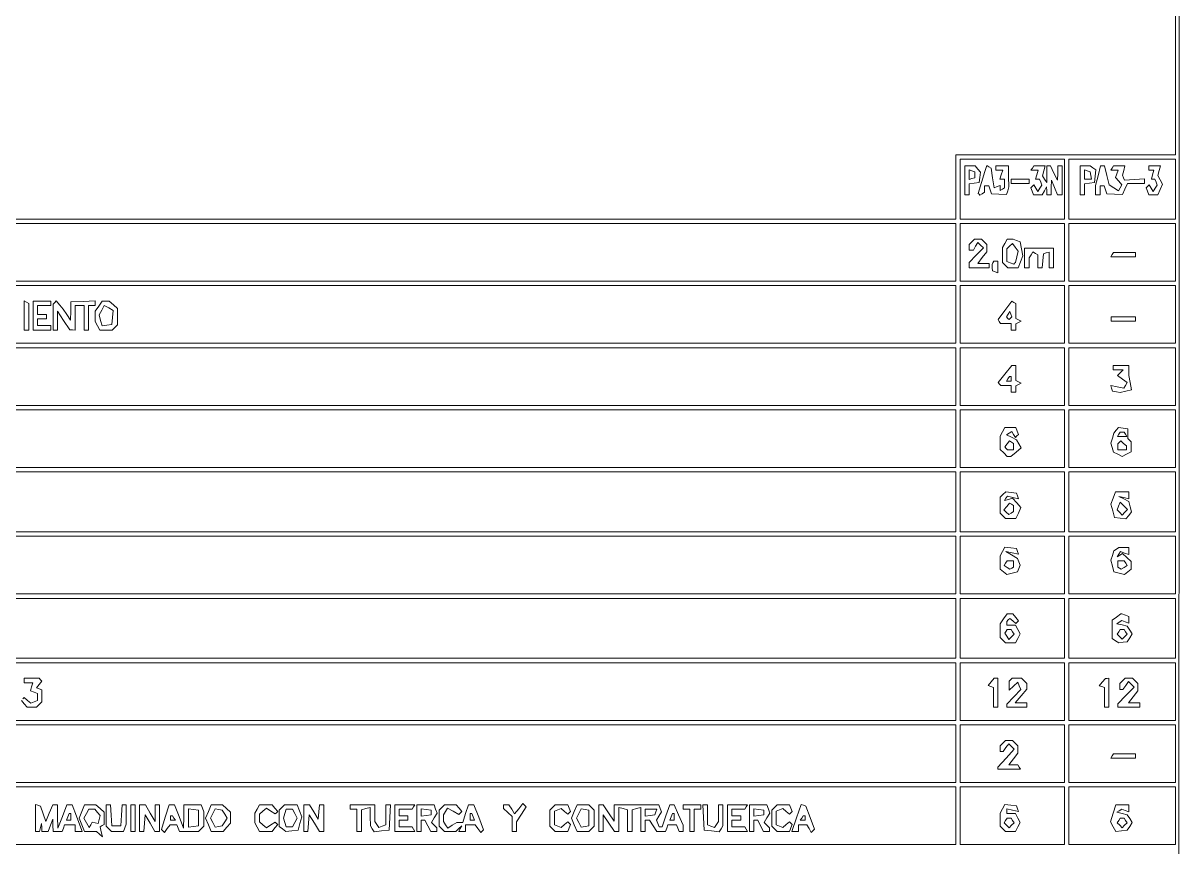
# Paper-space layout 'AN-04-DGE-016' of a CAD drawing. Header units: metres, sheet in millimetres. Extents: x 12 to 194, y 4 to 291.
# Drawn here: x 128.3 to 193.7, y 71.7 to 118.3 of the extents above; entities that cross this region are included whole.
import ezdxf

# ---------------------------------------------------------------- set-up
doc = ezdxf.new("R2010")
doc.units = ezdxf.units.M
doc.layers.add('DGE_CONTORNOS', color=7, linetype='Continuous', lineweight=0)
doc.layers.add('DGE_DATOS', color=7, linetype='Continuous', lineweight=0)

# ---------------------------------------------------------------- blocks, each defined once
blk = doc.blocks.new('LP_REF_DGE_MT_016')
at = {"layer": 'DGE_CONTORNOS'}
for points in [[(29.573, 147.42), (29.573, 24.576), (111.629, 24.607), (193.685, 24.639), (193.716, 147.451), (193.747, 270.264), (111.66, 270.264), (29.573, 270.264)], [(193.497, 190.437), (193.497, 110.862), (187.288, 110.862), (181.08, 110.862), (181.08, 109.043), (181.08, 107.225), (112.099, 107.225), (43.118, 107.225), (43.118, 188.619), (43.118, 270.013), (118.307, 270.013), (193.497, 270.013)], [(187.226, 108.918), (187.226, 107.225), (184.278, 107.225), (181.331, 107.225), (181.331, 108.918), (181.331, 110.611), (184.278, 110.611), (187.226, 110.611)], [(193.497, 108.918), (193.497, 107.225), (190.486, 107.225), (187.476, 107.225), (187.476, 108.918), (187.476, 110.611), (190.486, 110.611), (193.497, 110.611)], [(181.582, 109.419), (181.582, 108.604), (181.707, 108.604), (181.832, 108.604), (181.832, 108.909), (181.832, 109.214), (182.115, 109.254), (182.397, 109.294), (182.438, 109.583), (182.479, 109.872), (182.328, 110.053), (182.178, 110.234), (181.88, 110.234), (181.582, 110.234)], [(182.146, 109.733), (182.146, 109.566), (181.989, 109.513), (181.832, 109.461), (181.832, 109.733), (181.832, 110.005), (181.989, 109.952), (182.146, 109.9)], [(182.773, 110.086), (182.713, 109.921), (182.528, 109.3), (182.343, 108.678), (182.393, 108.629), (182.443, 108.579), (182.577, 108.662), (182.71, 108.744), (182.71, 108.925), (182.71, 109.106), (182.827, 109.106), (182.944, 109.106), (183.018, 108.875), (183.091, 108.645), (183.52, 108.628), (183.95, 108.612), (184.014, 108.828), (184.077, 109.043), (184.064, 109.639), (184.05, 110.234), (183.694, 110.234), (183.337, 110.234), (183.337, 110.109), (183.337, 109.984), (183.534, 109.984), (183.731, 109.984), (183.651, 109.733), (183.571, 109.482), (183.705, 109.482), (183.839, 109.482), (183.839, 109.239), (183.839, 108.995), (183.714, 108.918), (183.588, 108.84), (183.588, 108.986), (183.588, 109.133), (183.413, 109.065), (183.238, 108.998), (183.155, 109.551), (183.072, 110.103), (182.953, 110.177), (182.834, 110.25)], [(185.407, 110.109), (185.329, 109.984), (185.533, 109.984), (185.737, 109.984), (185.658, 109.733), (185.578, 109.482), (185.699, 109.482), (185.819, 109.482), (185.884, 109.314), (185.948, 109.146), (185.834, 108.969), (185.72, 108.792), (185.602, 108.977), (185.483, 109.161), (185.398, 109.076), (185.313, 108.991), (185.387, 108.798), (185.462, 108.604), (185.71, 108.604), (185.959, 108.604), (186.087, 108.824), (186.215, 109.043), (186.218, 108.824), (186.222, 108.604), (186.348, 108.604), (186.473, 108.604), (186.478, 109.012), (186.483, 109.419), (186.66, 109.012), (186.837, 108.604), (186.969, 108.604), (187.1, 108.604), (187.1, 109.419), (187.1, 110.234), (186.975, 110.234), (186.849, 110.234), (186.841, 109.827), (186.833, 109.419), (186.63, 109.827), (186.427, 110.234), (186.325, 110.234), (186.222, 110.234), (186.22, 109.764), (186.218, 109.294), (186.1, 109.481), (185.982, 109.668), (186.053, 109.951), (186.124, 110.234), (185.804, 110.234), (185.484, 110.234)], [(188.103, 109.419), (188.103, 108.604), (188.229, 108.604), (188.354, 108.604), (188.354, 108.909), (188.354, 109.214), (188.636, 109.254), (188.919, 109.294), (188.96, 109.657), (189.001, 110.019), (188.835, 110.125), (188.668, 110.231), (188.386, 110.233), (188.103, 110.234)], [(188.708, 109.691), (188.749, 109.482), (188.552, 109.482), (188.354, 109.482), (188.354, 109.743), (188.354, 110.005), (188.511, 109.952), (188.668, 109.9)], [(189.122, 109.677), (188.981, 109.12), (188.981, 108.862), (188.981, 108.604), (189.107, 108.604), (189.232, 108.604), (189.232, 108.855), (189.232, 109.106), (189.349, 109.106), (189.466, 109.106), (189.539, 108.875), (189.613, 108.645), (190.054, 108.628), (190.495, 108.611), (190.636, 108.921), (190.778, 109.231), (191.259, 109.231), (191.741, 109.231), (191.741, 109.369), (191.741, 109.507), (191.178, 109.462), (190.615, 109.418), (190.559, 109.563), (190.504, 109.709), (190.572, 109.972), (190.641, 110.234), (190.32, 110.234), (190, 110.234), (189.922, 110.109), (189.845, 109.984), (190.053, 109.984), (190.262, 109.984), (190.183, 109.777), (190.104, 109.571), (190.289, 109.367), (190.474, 109.163), (190.371, 108.997), (190.269, 108.832), (190.01, 108.994), (189.751, 109.155), (189.615, 109.695), (189.479, 110.234), (189.371, 110.234), (189.262, 110.234)], [(191.991, 110.109), (191.991, 109.984), (192.132, 109.984), (192.272, 109.984), (192.206, 109.733), (192.14, 109.482), (192.241, 109.482), (192.341, 109.482), (192.405, 109.314), (192.47, 109.146), (192.356, 108.969), (192.242, 108.792), (192.124, 108.977), (192.005, 109.161), (191.92, 109.076), (191.835, 108.991), (191.909, 108.798), (191.984, 108.604), (192.241, 108.604), (192.499, 108.604), (192.634, 108.902), (192.77, 109.199), (192.638, 109.446), (192.506, 109.692), (192.577, 109.963), (192.648, 110.234), (192.32, 110.234), (191.991, 110.234)], [(184.215, 109.357), (184.215, 109.231), (184.717, 109.231), (185.219, 109.231), (185.219, 109.357), (185.219, 109.482), (184.717, 109.482), (184.215, 109.482)], [(181.08, 105.343), (181.08, 103.713), (121.38, 103.713), (61.68, 103.713), (61.68, 105.343), (61.68, 106.974), (121.38, 106.974), (181.08, 106.974)], [(187.226, 105.343), (187.226, 103.713), (184.278, 103.713), (181.331, 103.713), (181.331, 105.343), (181.331, 106.974), (184.278, 106.974), (187.226, 106.974)], [(193.497, 105.343), (193.497, 103.713), (190.486, 103.713), (187.476, 103.713), (187.476, 105.343), (187.476, 106.974), (190.486, 106.974), (193.497, 106.974)], [(181.983, 105.945), (181.832, 105.795), (181.832, 105.632), (181.832, 105.469), (181.952, 105.469), (182.071, 105.469), (182.195, 105.688), (182.319, 105.908), (182.477, 105.751), (182.635, 105.595), (182.234, 105.181), (181.832, 104.767), (181.832, 104.616), (181.832, 104.465), (182.397, 104.465), (182.961, 104.465), (182.961, 104.591), (182.961, 104.716), (182.639, 104.716), (182.316, 104.716), (182.576, 105.047), (182.836, 105.377), (182.836, 105.586), (182.836, 105.795), (182.685, 105.945), (182.535, 106.096), (182.334, 106.096), (182.133, 106.096)], [(183.844, 105.853), (183.714, 105.611), (183.714, 105.188), (183.714, 104.766), (183.864, 104.616), (184.015, 104.465), (184.306, 104.465), (184.598, 104.465), (184.729, 104.809), (184.859, 105.153), (184.785, 105.549), (184.71, 105.946), (184.515, 106.021), (184.32, 106.096), (184.147, 106.096), (183.973, 106.096)], [(184.524, 105.093), (184.446, 104.779), (184.399, 104.732), (184.352, 104.685), (184.158, 104.759), (183.965, 104.834), (183.965, 105.189), (183.965, 105.544), (184.12, 105.699), (184.275, 105.854), (184.439, 105.63), (184.603, 105.406)], [(184.968, 105.025), (184.968, 104.465), (185.093, 104.465), (185.219, 104.465), (185.221, 104.748), (185.223, 105.03), (185.332, 105.203), (185.442, 105.375), (185.581, 105.289), (185.72, 105.203), (185.72, 104.834), (185.72, 104.465), (185.838, 104.465), (185.955, 104.465), (185.995, 104.863), (186.034, 105.261), (186.191, 105.313), (186.348, 105.364), (186.348, 104.915), (186.348, 104.465), (186.473, 104.465), (186.598, 104.465), (186.598, 105.019), (186.598, 105.572), (185.783, 105.579), (184.968, 105.585)], [(189.922, 105.218), (189.845, 105.092), (190.542, 105.092), (191.239, 105.092), (191.239, 105.218), (191.239, 105.343), (190.619, 105.343), (190, 105.343)], [(183.18, 104.748), (183.133, 104.654), (183.141, 104.476), (183.149, 104.298), (183.306, 104.246), (183.463, 104.194), (183.463, 104.518), (183.463, 104.842), (183.345, 104.842), (183.227, 104.842)], [(181.08, 101.832), (181.08, 100.201), (121.38, 100.201), (61.68, 100.201), (61.68, 101.832), (61.68, 103.462), (121.38, 103.462), (181.08, 103.462)], [(187.226, 101.832), (187.226, 100.201), (184.278, 100.201), (181.331, 100.201), (181.331, 101.832), (181.331, 103.462), (184.278, 103.462), (187.226, 103.462)], [(193.497, 101.832), (193.497, 100.201), (190.486, 100.201), (187.476, 100.201), (187.476, 101.832), (187.476, 103.462), (190.486, 103.462), (193.497, 103.462)], [(128.404, 101.776), (128.404, 100.954), (128.529, 100.954), (128.654, 100.954), (128.654, 101.699), (128.654, 102.444), (128.529, 102.521), (128.404, 102.599)], [(128.905, 101.769), (128.905, 100.954), (129.407, 100.954), (129.909, 100.954), (129.909, 101.079), (129.909, 101.205), (129.532, 101.205), (129.156, 101.205), (129.156, 101.393), (129.156, 101.581), (129.407, 101.581), (129.658, 101.581), (129.658, 101.706), (129.658, 101.832), (129.407, 101.832), (129.156, 101.832), (129.156, 102.082), (129.156, 102.333), (129.532, 102.333), (129.909, 102.333), (129.909, 102.459), (129.909, 102.584), (129.407, 102.584), (128.905, 102.584)], [(130.126, 102.509), (130.034, 102.417), (130.034, 101.685), (130.034, 100.954), (130.159, 100.954), (130.285, 100.954), (130.287, 101.487), (130.289, 102.02), (130.632, 101.488), (130.975, 100.956), (131.131, 100.955), (131.288, 100.954), (131.288, 101.644), (131.288, 102.333), (131.539, 102.333), (131.79, 102.333), (131.79, 101.644), (131.79, 100.954), (131.915, 100.954), (132.041, 100.954), (132.041, 101.644), (132.041, 102.333), (132.229, 102.333), (132.417, 102.333), (132.417, 102.465), (132.417, 102.597), (131.727, 102.569), (131.037, 102.541), (131.031, 102.03), (131.024, 101.518), (130.811, 101.825), (130.598, 102.132), (130.408, 102.366), (130.218, 102.601)], [(132.612, 102.305), (132.417, 102.027), (132.417, 101.733), (132.417, 101.439), (132.547, 101.196), (132.677, 100.954), (133.023, 100.954), (133.37, 100.954), (133.521, 101.104), (133.671, 101.255), (133.671, 101.712), (133.671, 102.169), (133.442, 102.377), (133.212, 102.584), (133.01, 102.584), (132.807, 102.584)], [(133.396, 101.667), (133.358, 101.267), (133.08, 101.228), (132.802, 101.188), (132.724, 101.498), (132.647, 101.808), (132.788, 102.072), (132.929, 102.337), (133.182, 102.201), (133.435, 102.066)], [(183.855, 102.064), (183.471, 101.543), (183.537, 101.437), (183.603, 101.33), (183.909, 101.33), (184.215, 101.33), (184.215, 101.142), (184.215, 100.954), (184.341, 100.954), (184.466, 100.954), (184.466, 101.131), (184.466, 101.309), (184.623, 101.382), (184.78, 101.455), (184.623, 101.529), (184.466, 101.602), (184.466, 102.023), (184.466, 102.444), (184.352, 102.515), (184.238, 102.585)], [(184.166, 101.615), (184.09, 101.539), (184.015, 101.614), (183.939, 101.69), (184.038, 101.849), (184.136, 102.007), (184.189, 101.849), (184.242, 101.691)], [(189.859, 101.581), (189.859, 101.455), (190.549, 101.455), (191.239, 101.455), (191.239, 101.581), (191.239, 101.706), (190.549, 101.706), (189.859, 101.706)], [(181.08, 98.32), (181.08, 96.69), (121.38, 96.69), (61.68, 96.69), (61.68, 98.32), (61.68, 99.95), (121.38, 99.95), (181.08, 99.95)], [(187.226, 98.32), (187.226, 96.69), (184.278, 96.69), (181.331, 96.69), (181.331, 98.32), (181.331, 99.95), (184.278, 99.95), (187.226, 99.95)], [(193.497, 98.32), (193.497, 96.69), (190.486, 96.69), (187.476, 96.69), (187.476, 98.32), (187.476, 99.95), (190.486, 99.95), (193.497, 99.95)], [(183.853, 98.463), (183.47, 97.979), (183.55, 97.899), (183.63, 97.818), (183.923, 97.818), (184.215, 97.818), (184.215, 97.63), (184.215, 97.442), (184.341, 97.442), (184.466, 97.442), (184.466, 97.62), (184.466, 97.797), (184.623, 97.871), (184.78, 97.944), (184.623, 98.017), (184.466, 98.09), (184.466, 98.519), (184.466, 98.947), (184.351, 98.947), (184.237, 98.947)], [(189.985, 98.822), (189.985, 98.696), (190.261, 98.696), (190.537, 98.696), (190.383, 98.543), (190.229, 98.389), (190.501, 98.183), (190.773, 97.978), (190.677, 97.823), (190.581, 97.668), (190.21, 97.742), (189.839, 97.816), (189.891, 97.66), (189.943, 97.505), (190.162, 97.462), (190.381, 97.42), (190.698, 97.499), (191.015, 97.579), (190.935, 97.981), (190.855, 98.383), (190.857, 98.665), (190.86, 98.947), (190.422, 98.947), (189.985, 98.947)], [(184.215, 98.195), (184.215, 98.069), (184.083, 98.069), (183.95, 98.069), (184.027, 98.195), (184.105, 98.32), (184.16, 98.32), (184.215, 98.32)], [(181.08, 94.808), (181.08, 93.178), (121.38, 93.178), (61.68, 93.178), (61.68, 94.808), (61.68, 96.439), (121.38, 96.439), (181.08, 96.439)], [(187.226, 94.808), (187.226, 93.178), (184.278, 93.178), (181.331, 93.178), (181.331, 94.808), (181.331, 96.439), (184.278, 96.439), (187.226, 96.439)], [(193.497, 94.808), (193.497, 93.178), (190.486, 93.178), (187.476, 93.178), (187.476, 94.808), (187.476, 96.439), (190.486, 96.439), (193.497, 96.439)], [(183.718, 95.193), (183.588, 94.95), (183.588, 94.575), (183.588, 94.199), (183.785, 94.002), (183.983, 93.805), (184.085, 93.805), (184.188, 93.805), (184.484, 94.048), (184.78, 94.291), (184.642, 94.518), (184.504, 94.746), (184.223, 94.888), (183.942, 95.031), (184.093, 95.124), (184.243, 95.217), (184.348, 95.048), (184.453, 94.878), (184.538, 94.963), (184.623, 95.048), (184.548, 95.242), (184.474, 95.435), (184.161, 95.435), (183.848, 95.435)], [(190.146, 95.285), (190.015, 95.122), (189.929, 94.84), (189.842, 94.558), (189.922, 94.307), (190.002, 94.056), (190.244, 93.926), (190.486, 93.796), (190.737, 93.931), (190.988, 94.065), (190.988, 94.353), (190.988, 94.641), (190.898, 94.731), (190.808, 94.822), (190.804, 95.097), (190.8, 95.373), (190.538, 95.41), (190.276, 95.448)], [(190.675, 95.059), (190.752, 94.934), (190.486, 94.934), (190.221, 94.934), (190.298, 95.059), (190.376, 95.185), (190.486, 95.185), (190.597, 95.185)], [(184.341, 94.362), (184.341, 94.181), (184.174, 94.181), (184.006, 94.181), (183.924, 94.264), (183.841, 94.346), (183.98, 94.513), (184.118, 94.68), (184.23, 94.612), (184.341, 94.543)], [(190.737, 94.291), (190.737, 94.181), (190.486, 94.181), (190.236, 94.181), (190.236, 94.349), (190.236, 94.516), (190.318, 94.598), (190.401, 94.681), (190.569, 94.541), (190.737, 94.401)], [(181.08, 91.234), (181.08, 89.541), (121.38, 89.541), (61.68, 89.541), (61.68, 91.234), (61.68, 92.927), (121.38, 92.927), (181.08, 92.927)], [(187.226, 91.234), (187.226, 89.541), (184.278, 89.541), (181.331, 89.541), (181.331, 91.234), (181.331, 92.927), (184.278, 92.927), (187.226, 92.927)], [(193.497, 91.234), (193.497, 89.541), (190.486, 89.541), (187.476, 89.541), (187.476, 91.234), (187.476, 92.927), (190.486, 92.927), (193.497, 92.927)], [(183.744, 91.653), (183.588, 91.497), (183.588, 91.046), (183.588, 90.594), (183.739, 90.444), (183.889, 90.293), (184.18, 90.293), (184.472, 90.293), (184.614, 90.607), (184.757, 90.92), (184.522, 91.179), (184.288, 91.438), (184.063, 91.379), (183.839, 91.32), (183.915, 91.444), (183.992, 91.568), (184.304, 91.49), (184.616, 91.411), (184.563, 91.574), (184.51, 91.736), (184.205, 91.772), (183.9, 91.809)], [(189.973, 91.454), (189.841, 91.109), (189.948, 90.732), (190.055, 90.356), (190.376, 90.318), (190.696, 90.281), (190.856, 90.474), (191.016, 90.666), (190.942, 90.961), (190.868, 91.256), (190.583, 91.402), (190.298, 91.549), (190.58, 91.477), (190.863, 91.405), (190.863, 91.602), (190.863, 91.798), (190.483, 91.798), (190.104, 91.798)], [(184.341, 90.858), (184.341, 90.685), (184.204, 90.6), (184.068, 90.516), (183.934, 90.65), (183.8, 90.785), (183.959, 90.977), (184.118, 91.169), (184.23, 91.1), (184.341, 91.031)], [(190.638, 90.646), (190.486, 90.494), (190.344, 90.636), (190.202, 90.778), (190.286, 90.997), (190.37, 91.216), (190.58, 91.006), (190.789, 90.797)], [(181.08, 87.66), (181.08, 86.029), (121.38, 86.029), (61.68, 86.029), (61.68, 87.66), (61.68, 89.29), (121.38, 89.29), (181.08, 89.29)], [(187.226, 87.66), (187.226, 86.029), (184.278, 86.029), (181.331, 86.029), (181.331, 87.66), (181.331, 89.29), (184.278, 89.29), (187.226, 89.29)], [(193.497, 87.66), (193.497, 86.029), (190.486, 86.029), (187.476, 86.029), (187.476, 87.66), (187.476, 89.29), (190.486, 89.29), (193.497, 89.29)], [(183.722, 88.428), (183.588, 88.178), (183.588, 87.809), (183.588, 87.44), (183.775, 87.285), (183.961, 87.13), (184.263, 87.206), (184.564, 87.281), (184.637, 87.471), (184.709, 87.66), (184.636, 87.852), (184.562, 88.044), (184.232, 88.234), (183.902, 88.425), (184.259, 88.351), (184.616, 88.276), (184.563, 88.438), (184.51, 88.6), (184.183, 88.639), (183.856, 88.678)], [(190.158, 88.567), (190.019, 88.475), (189.934, 88.203), (189.849, 87.932), (189.931, 87.607), (190.012, 87.281), (190.314, 87.206), (190.615, 87.13), (190.802, 87.285), (190.988, 87.44), (190.988, 87.656), (190.988, 87.872), (190.745, 88.092), (190.502, 88.311), (190.35, 88.217), (190.197, 88.123), (190.289, 88.273), (190.382, 88.422), (190.622, 88.346), (190.863, 88.27), (190.863, 88.467), (190.863, 88.663), (190.58, 88.661), (190.298, 88.659)], [(184.341, 87.73), (184.341, 87.549), (184.241, 87.487), (184.141, 87.425), (183.974, 87.529), (183.807, 87.632), (183.893, 87.771), (183.979, 87.911), (184.16, 87.911), (184.341, 87.911)], [(190.683, 87.771), (190.769, 87.632), (190.603, 87.529), (190.436, 87.425), (190.336, 87.487), (190.236, 87.549), (190.236, 87.73), (190.236, 87.911), (190.416, 87.911), (190.597, 87.911)], [(181.08, 84.085), (181.08, 82.392), (121.38, 82.392), (61.68, 82.392), (61.68, 84.085), (61.68, 85.779), (121.38, 85.779), (181.08, 85.779)], [(187.226, 84.085), (187.226, 82.392), (184.278, 82.392), (181.331, 82.392), (181.331, 84.085), (181.331, 85.779), (184.278, 85.779), (187.226, 85.779)], [(193.497, 84.085), (193.497, 82.392), (190.486, 82.392), (187.476, 82.392), (187.476, 84.085), (187.476, 85.779), (190.486, 85.779), (193.497, 85.779)], [(183.784, 84.622), (183.588, 84.343), (183.588, 83.957), (183.588, 83.571), (183.739, 83.421), (183.889, 83.27), (184.173, 83.27), (184.457, 83.27), (184.592, 83.521), (184.726, 83.772), (184.592, 84.023), (184.457, 84.274), (184.211, 84.274), (183.965, 84.274), (183.965, 84.378), (183.965, 84.483), (184.047, 84.565), (184.13, 84.648), (184.301, 84.505), (184.472, 84.363), (184.55, 84.441), (184.627, 84.518), (184.469, 84.709), (184.31, 84.901), (184.144, 84.901), (183.979, 84.901)], [(190.168, 84.725), (189.928, 84.549), (189.928, 84.029), (189.928, 83.508), (190.113, 83.389), (190.298, 83.269), (190.536, 83.301), (190.774, 83.333), (190.912, 83.552), (191.05, 83.772), (190.913, 83.989), (190.776, 84.205), (190.476, 84.276), (190.175, 84.347), (190.32, 84.436), (190.464, 84.525), (190.663, 84.449), (190.863, 84.372), (190.863, 84.56), (190.863, 84.748), (190.664, 84.824), (190.466, 84.901), (190.437, 84.901), (190.409, 84.901)], [(184.285, 83.886), (184.369, 83.75), (184.224, 83.605), (184.08, 83.46), (183.968, 83.642), (183.856, 83.823), (183.918, 83.923), (183.979, 84.023), (184.09, 84.023), (184.201, 84.023)], [(190.681, 83.886), (190.766, 83.75), (190.626, 83.61), (190.486, 83.471), (190.347, 83.61), (190.207, 83.75), (190.292, 83.886), (190.376, 84.023), (190.486, 84.023), (190.597, 84.023)], [(181.08, 80.511), (181.08, 78.881), (121.38, 78.881), (61.68, 78.881), (61.68, 80.511), (61.68, 82.141), (121.38, 82.141), (181.08, 82.141)], [(187.226, 80.511), (187.226, 78.881), (184.278, 78.881), (181.331, 78.881), (181.331, 80.511), (181.331, 82.141), (184.278, 82.141), (187.226, 82.141)], [(193.497, 80.511), (193.497, 78.881), (190.486, 78.881), (187.476, 78.881), (187.476, 80.511), (187.476, 82.141), (190.486, 82.141), (193.497, 82.141)], [(183.071, 81.055), (182.899, 80.847), (183.055, 80.794), (183.212, 80.741), (183.212, 80.187), (183.212, 79.633), (183.337, 79.633), (183.463, 79.633), (183.463, 80.448), (183.463, 81.264), (183.353, 81.264), (183.243, 81.264)], [(184.174, 81.18), (184.09, 81.096), (184.09, 80.847), (184.09, 80.598), (184.338, 80.822), (184.586, 81.047), (184.668, 80.833), (184.75, 80.62), (184.357, 80.215), (183.965, 79.809), (183.965, 79.721), (183.965, 79.633), (184.529, 79.633), (185.093, 79.633), (185.093, 79.759), (185.093, 79.884), (184.769, 79.884), (184.444, 79.884), (184.769, 80.27), (185.093, 80.656), (185.093, 80.809), (185.093, 80.963), (184.943, 81.113), (184.792, 81.264), (184.525, 81.264), (184.257, 81.264)], [(189.363, 81.048), (189.18, 80.842), (189.332, 80.792), (189.483, 80.741), (189.483, 80.187), (189.483, 79.633), (189.608, 79.633), (189.734, 79.633), (189.734, 80.448), (189.734, 81.264), (189.64, 81.259), (189.546, 81.254)], [(190.512, 81.113), (190.361, 80.963), (190.361, 80.8), (190.361, 80.637), (190.441, 80.637), (190.521, 80.637), (190.684, 80.856), (190.846, 81.075), (191.005, 80.919), (191.164, 80.762), (190.7, 80.286), (190.236, 79.811), (190.236, 79.722), (190.236, 79.633), (190.863, 79.633), (191.49, 79.633), (191.49, 79.759), (191.49, 79.884), (191.167, 79.884), (190.844, 79.884), (191.104, 80.214), (191.364, 80.545), (191.364, 80.754), (191.364, 80.963), (191.214, 81.113), (191.063, 81.264), (190.863, 81.264), (190.662, 81.264)], [(181.08, 76.999), (181.08, 75.369), (121.38, 75.369), (61.68, 75.369), (61.68, 76.999), (61.68, 78.63), (121.38, 78.63), (181.08, 78.63)], [(187.226, 76.999), (187.226, 75.369), (184.278, 75.369), (181.331, 75.369), (181.331, 76.999), (181.331, 78.63), (184.278, 78.63), (187.226, 78.63)], [(193.497, 76.999), (193.497, 75.369), (190.486, 75.369), (187.476, 75.369), (187.476, 76.999), (187.476, 78.63), (190.486, 78.63), (193.497, 78.63)], [(183.739, 77.601), (183.588, 77.451), (183.588, 77.288), (183.588, 77.125), (183.669, 77.125), (183.749, 77.125), (183.911, 77.344), (184.073, 77.564), (184.227, 77.413), (184.38, 77.261), (183.921, 76.754), (183.463, 76.246), (183.463, 76.184), (183.463, 76.122), (184.097, 76.122), (184.732, 76.122), (184.654, 76.247), (184.577, 76.372), (184.324, 76.372), (184.072, 76.372), (184.332, 76.703), (184.592, 77.033), (184.592, 77.242), (184.592, 77.451), (184.441, 77.601), (184.291, 77.752), (184.09, 77.752), (183.889, 77.752)], [(189.922, 76.874), (189.845, 76.749), (190.542, 76.749), (191.239, 76.749), (191.239, 76.874), (191.239, 76.999), (190.619, 76.999), (190, 76.999)], [(181.08, 73.488), (181.08, 71.857), (121.38, 71.857), (61.68, 71.857), (61.68, 73.488), (61.68, 75.118), (121.38, 75.118), (181.08, 75.118)], [(187.226, 73.488), (187.226, 71.857), (184.278, 71.857), (181.331, 71.857), (181.331, 73.488), (181.331, 75.118), (184.278, 75.118), (187.226, 75.118)], [(193.497, 73.488), (193.497, 71.857), (190.486, 71.857), (187.476, 71.857), (187.476, 73.488), (187.476, 75.118), (190.486, 75.118), (193.497, 75.118)], [(129.031, 73.373), (129.031, 72.61), (129.147, 72.61), (129.263, 72.61), (129.32, 72.829), (129.378, 73.049), (129.392, 72.829), (129.407, 72.61), (129.585, 72.61), (129.762, 72.61), (129.888, 72.955), (130.014, 73.3), (130.024, 72.955), (130.034, 72.61), (130.289, 72.61), (130.544, 72.61), (130.616, 72.798), (130.688, 72.986), (130.988, 72.986), (131.288, 72.986), (131.288, 72.798), (131.288, 72.61), (131.487, 72.61), (131.685, 72.61), (131.644, 72.708), (131.602, 72.805), (131.358, 73.46), (131.113, 74.115), (130.967, 74.115), (130.82, 74.115), (130.561, 73.456), (130.301, 72.798), (130.293, 73.456), (130.285, 74.115), (130.153, 74.115), (130.021, 74.115), (129.822, 73.645), (129.623, 73.174), (129.475, 73.606), (129.327, 74.037), (129.179, 74.086), (129.031, 74.136)], [(131.664, 73.739), (131.509, 73.362), (131.664, 72.986), (131.82, 72.61), (132.156, 72.61), (132.492, 72.61), (132.66, 72.453), (132.827, 72.296), (132.759, 72.578), (132.691, 72.861), (132.805, 72.931), (132.919, 73.001), (132.919, 73.35), (132.919, 73.7), (132.689, 73.907), (132.46, 74.115), (132.14, 74.115), (131.82, 74.115)], [(133.044, 73.513), (133.044, 72.911), (133.195, 72.76), (133.345, 72.61), (133.683, 72.61), (134.021, 72.61), (134.097, 72.808), (134.173, 73.007), (134.173, 73.561), (134.173, 74.115), (134.054, 74.115), (133.936, 74.115), (133.898, 73.519), (133.859, 72.923), (133.608, 72.923), (133.358, 72.923), (133.319, 73.519), (133.281, 74.115), (133.163, 74.115), (133.044, 74.115)], [(134.424, 73.362), (134.424, 72.61), (134.549, 72.61), (134.675, 72.61), (134.675, 73.362), (134.675, 74.115), (134.549, 74.115), (134.424, 74.115)], [(134.925, 73.362), (134.925, 72.61), (135.043, 72.61), (135.161, 72.61), (135.2, 73.08), (135.239, 73.551), (135.517, 73.08), (135.795, 72.61), (135.925, 72.61), (136.054, 72.61), (136.054, 73.362), (136.054, 74.115), (135.929, 74.115), (135.803, 74.115), (135.8, 73.645), (135.798, 73.174), (135.525, 73.645), (135.252, 74.115), (135.089, 74.115), (134.925, 74.115)], [(136.381, 73.414), (136.16, 72.713), (136.243, 72.63), (136.326, 72.548), (136.486, 72.767), (136.646, 72.986), (136.838, 72.986), (137.031, 72.986), (137.103, 72.798), (137.175, 72.61), (137.718, 72.61), (138.262, 72.61), (138.412, 72.76), (138.563, 72.911), (138.563, 73.315), (138.563, 73.718), (138.486, 73.917), (138.41, 74.115), (137.922, 74.115), (137.434, 74.115), (137.426, 73.456), (137.418, 72.798), (137.158, 73.456), (136.899, 74.115), (136.75, 74.115), (136.602, 74.115)], [(138.813, 73.739), (138.658, 73.362), (138.813, 72.986), (138.969, 72.61), (139.311, 72.61), (139.652, 72.61), (139.86, 72.839), (140.068, 73.069), (140.068, 73.384), (140.068, 73.7), (139.838, 73.907), (139.609, 74.115), (139.289, 74.115), (138.969, 74.115)], [(141.577, 73.872), (141.447, 73.63), (141.447, 73.362), (141.447, 73.095), (141.577, 72.853), (141.707, 72.61), (142.063, 72.61), (142.42, 72.61), (142.579, 72.801), (142.737, 72.992), (142.669, 73.061), (142.6, 73.129), (142.348, 72.971), (142.095, 72.813), (141.896, 72.978), (141.698, 73.142), (141.698, 73.362), (141.698, 73.583), (141.896, 73.747), (142.095, 73.912), (142.348, 73.754), (142.6, 73.596), (142.669, 73.664), (142.737, 73.733), (142.579, 73.924), (142.42, 74.115), (142.063, 74.115), (141.707, 74.115)], [(142.977, 73.964), (142.827, 73.814), (142.827, 73.353), (142.827, 72.891), (143.007, 72.742), (143.188, 72.592), (143.536, 72.632), (143.885, 72.673), (143.992, 73.049), (144.099, 73.425), (143.968, 73.77), (143.836, 74.115), (143.482, 74.115), (143.128, 74.115)], [(144.206, 73.362), (144.206, 72.61), (144.324, 72.61), (144.442, 72.61), (144.481, 73.08), (144.52, 73.551), (144.812, 73.08), (145.105, 72.61), (145.22, 72.61), (145.335, 72.61), (145.335, 73.362), (145.335, 74.115), (145.218, 74.115), (145.1, 74.115), (145.061, 73.707), (145.022, 73.3), (144.775, 73.707), (144.529, 74.115), (144.368, 74.115), (144.206, 74.115)], [(146.84, 73.99), (146.84, 73.864), (147.028, 73.864), (147.217, 73.864), (147.217, 73.237), (147.217, 72.61), (147.342, 72.61), (147.467, 72.61), (147.467, 73.222), (147.467, 73.835), (147.718, 73.9), (147.969, 73.966), (147.971, 73.445), (147.973, 72.923), (148.078, 72.757), (148.184, 72.591), (148.609, 72.632), (149.035, 72.673), (149.073, 73.394), (149.11, 74.115), (148.979, 74.115), (148.847, 74.115), (148.847, 73.547), (148.847, 72.978), (148.646, 72.901), (148.445, 72.824), (148.335, 72.999), (148.224, 73.174), (148.222, 73.645), (148.22, 74.115), (147.53, 74.115), (146.84, 74.115)], [(149.349, 73.362), (149.349, 72.61), (149.92, 72.61), (150.492, 72.61), (150.415, 72.735), (150.337, 72.861), (149.968, 72.861), (149.6, 72.861), (149.6, 73.049), (149.6, 73.237), (149.85, 73.237), (150.101, 73.237), (150.101, 73.362), (150.101, 73.488), (149.85, 73.488), (149.6, 73.488), (149.6, 73.676), (149.6, 73.864), (149.968, 73.864), (150.337, 73.864), (150.415, 73.99), (150.492, 74.115), (149.92, 74.115), (149.349, 74.115)], [(150.603, 73.362), (150.603, 72.61), (150.728, 72.61), (150.854, 72.61), (150.854, 72.923), (150.854, 73.237), (150.958, 73.237), (151.062, 73.237), (151.23, 72.923), (151.398, 72.61), (151.565, 72.61), (151.732, 72.61), (151.732, 72.71), (151.732, 72.811), (151.578, 72.964), (151.424, 73.118), (151.584, 73.373), (151.744, 73.629), (151.666, 73.872), (151.589, 74.115), (151.096, 74.115), (150.603, 74.115)], [(152.008, 73.964), (151.857, 73.814), (151.857, 73.362), (151.857, 72.911), (152.008, 72.76), (152.158, 72.61), (152.484, 72.61), (152.81, 72.61), (152.979, 72.767), (153.148, 72.923), (153.06, 72.767), (152.971, 72.61), (153.167, 72.61), (153.362, 72.61), (153.362, 72.798), (153.362, 72.986), (153.63, 72.986), (153.899, 72.986), (154.059, 72.767), (154.22, 72.548), (154.295, 72.623), (154.371, 72.699), (154.1, 73.407), (153.829, 74.115), (153.678, 74.115), (153.528, 74.115), (153.362, 73.613), (153.197, 73.112), (153.027, 73.112), (152.857, 73.112), (152.604, 72.955), (152.351, 72.798), (152.231, 72.986), (152.112, 73.174), (152.112, 73.362), (152.112, 73.551), (152.227, 73.733), (152.342, 73.915), (152.664, 73.743), (152.985, 73.571), (153.066, 73.652), (153.147, 73.733), (152.988, 73.924), (152.83, 74.115), (152.494, 74.115), (152.158, 74.115)], [(155.494, 74.009), (155.494, 73.903), (155.745, 73.676), (155.996, 73.449), (155.996, 73.029), (155.996, 72.61), (156.121, 72.61), (156.247, 72.61), (156.247, 72.877), (156.247, 73.145), (156.512, 73.574), (156.777, 74.003), (156.689, 74.09), (156.601, 74.178), (156.367, 73.888), (156.132, 73.599), (155.971, 73.857), (155.81, 74.115), (155.652, 74.115), (155.494, 74.115)], [(158.279, 73.964), (158.128, 73.814), (158.128, 73.362), (158.128, 72.911), (158.279, 72.76), (158.429, 72.61), (158.784, 72.61), (159.139, 72.61), (159.214, 72.803), (159.288, 72.997), (159.213, 73.072), (159.138, 73.147), (158.948, 72.99), (158.758, 72.833), (158.569, 72.906), (158.379, 72.978), (158.379, 73.362), (158.379, 73.747), (158.569, 73.819), (158.758, 73.892), (158.948, 73.735), (159.138, 73.578), (159.213, 73.653), (159.288, 73.728), (159.214, 73.921), (159.139, 74.115), (158.784, 74.115), (158.429, 74.115)], [(159.508, 73.739), (159.352, 73.362), (159.508, 72.986), (159.664, 72.61), (160, 72.61), (160.335, 72.61), (160.486, 72.76), (160.636, 72.911), (160.636, 73.362), (160.636, 73.814), (160.486, 73.964), (160.335, 74.115), (160, 74.115), (159.664, 74.115)], [(160.887, 73.362), (160.887, 72.61), (161.013, 72.61), (161.138, 72.61), (161.138, 73.078), (161.138, 73.546), (161.456, 73.078), (161.774, 72.61), (161.895, 72.61), (162.016, 72.61), (162.016, 73.288), (162.016, 73.966), (162.267, 73.9), (162.518, 73.835), (162.518, 73.222), (162.518, 72.61), (162.643, 72.61), (162.769, 72.61), (162.769, 73.222), (162.769, 73.835), (163.019, 73.9), (163.27, 73.966), (163.27, 73.288), (163.27, 72.61), (163.396, 72.61), (163.521, 72.61), (163.521, 72.923), (163.521, 73.237), (163.644, 73.237), (163.766, 73.237), (163.972, 72.923), (164.177, 72.61), (164.417, 72.61), (164.658, 72.61), (164.73, 72.798), (164.802, 72.986), (165.044, 72.986), (165.285, 72.986), (165.357, 72.798), (165.429, 72.61), (165.541, 72.61), (165.653, 72.61), (165.653, 72.788), (165.653, 72.965), (165.407, 73.54), (165.161, 74.115), (165.036, 74.115), (164.911, 74.115), (164.688, 73.488), (164.466, 72.861), (164.383, 72.861), (164.3, 72.861), (164.226, 73.054), (164.152, 73.247), (164.295, 73.476), (164.439, 73.705), (164.36, 73.91), (164.282, 74.115), (163.023, 74.115), (161.765, 74.115), (161.765, 73.647), (161.765, 73.179), (161.447, 73.647), (161.129, 74.115), (161.008, 74.115), (160.887, 74.115)], [(165.653, 73.99), (165.653, 73.864), (165.841, 73.864), (166.03, 73.864), (166.03, 73.237), (166.03, 72.61), (166.155, 72.61), (166.28, 72.61), (166.28, 73.237), (166.28, 73.864), (166.469, 73.864), (166.657, 73.864), (166.657, 73.99), (166.657, 74.115), (166.155, 74.115), (165.653, 74.115)], [(166.807, 73.394), (166.845, 72.673), (167.271, 72.632), (167.696, 72.591), (167.802, 72.757), (167.907, 72.923), (167.909, 73.519), (167.911, 74.115), (167.785, 74.115), (167.66, 74.115), (167.658, 73.645), (167.656, 73.174), (167.545, 72.999), (167.434, 72.824), (167.234, 72.901), (167.033, 72.978), (167.033, 73.547), (167.033, 74.115), (166.901, 74.115), (166.77, 74.115)], [(168.162, 73.362), (168.162, 72.61), (168.733, 72.61), (169.305, 72.61), (169.228, 72.735), (169.15, 72.861), (168.781, 72.861), (168.413, 72.861), (168.413, 73.049), (168.413, 73.237), (168.663, 73.237), (168.914, 73.237), (168.914, 73.362), (168.914, 73.488), (168.663, 73.488), (168.413, 73.488), (168.413, 73.676), (168.413, 73.864), (168.781, 73.864), (169.15, 73.864), (169.228, 73.99), (169.305, 74.115), (168.733, 74.115), (168.162, 74.115)], [(169.416, 73.362), (169.416, 72.61), (169.541, 72.61), (169.667, 72.61), (169.667, 72.923), (169.667, 73.237), (169.771, 73.237), (169.875, 73.237), (170.043, 72.923), (170.211, 72.61), (170.378, 72.61), (170.545, 72.61), (170.545, 72.71), (170.545, 72.811), (170.391, 72.964), (170.237, 73.118), (170.397, 73.373), (170.557, 73.629), (170.479, 73.872), (170.402, 74.115), (169.909, 74.115), (169.416, 74.115)], [(170.821, 73.964), (170.67, 73.814), (170.67, 73.362), (170.67, 72.911), (170.821, 72.76), (170.971, 72.61), (171.326, 72.61), (171.681, 72.61), (171.756, 72.803), (171.83, 72.997), (171.755, 73.072), (171.679, 73.147), (171.49, 72.99), (171.3, 72.833), (171.111, 72.906), (170.921, 72.978), (170.921, 73.362), (170.921, 73.747), (171.111, 73.819), (171.3, 73.892), (171.49, 73.735), (171.679, 73.578), (171.755, 73.653), (171.83, 73.728), (171.756, 73.921), (171.681, 74.115), (171.326, 74.115), (170.971, 74.115)], [(172.071, 73.368), (171.815, 72.61), (171.995, 72.61), (172.175, 72.61), (172.175, 72.798), (172.175, 72.986), (172.42, 72.986), (172.664, 72.986), (172.787, 72.768), (172.909, 72.549), (172.999, 72.639), (173.089, 72.729), (172.84, 73.384), (172.591, 74.039), (172.459, 74.083), (172.328, 74.127)], [(183.722, 73.88), (183.588, 73.63), (183.588, 73.27), (183.588, 72.911), (183.739, 72.76), (183.889, 72.61), (184.173, 72.61), (184.457, 72.61), (184.592, 72.861), (184.726, 73.112), (184.592, 73.362), (184.457, 73.613), (184.211, 73.613), (183.965, 73.613), (183.965, 73.752), (183.965, 73.891), (184.29, 73.81), (184.616, 73.728), (184.563, 73.89), (184.51, 74.052), (184.183, 74.091), (183.856, 74.13)], [(189.975, 73.632), (189.831, 73.149), (189.979, 72.872), (190.127, 72.595), (190.451, 72.634), (190.775, 72.673), (190.912, 72.892), (191.05, 73.112), (190.913, 73.328), (190.776, 73.545), (190.476, 73.616), (190.175, 73.687), (190.32, 73.776), (190.464, 73.865), (190.663, 73.788), (190.863, 73.712), (190.863, 73.913), (190.863, 74.115), (190.491, 74.115), (190.12, 74.115)], [(131.037, 73.425), (131.037, 73.237), (130.916, 73.237), (130.794, 73.237), (130.867, 73.425), (130.939, 73.613), (130.988, 73.613), (131.037, 73.613)], [(132.537, 73.682), (132.689, 73.5), (132.639, 73.274), (132.59, 73.049), (132.421, 73.087), (132.252, 73.125), (132.16, 72.976), (132.068, 72.827), (131.924, 73.095), (131.781, 73.362), (131.915, 73.613), (132.05, 73.864), (132.218, 73.864), (132.386, 73.864)], [(136.869, 73.362), (136.947, 73.237), (136.814, 73.237), (136.681, 73.237), (136.681, 73.362), (136.681, 73.488), (136.737, 73.488), (136.792, 73.488)], [(138.249, 73.362), (138.249, 72.923), (137.967, 72.883), (137.685, 72.843), (137.685, 73.362), (137.685, 73.882), (137.967, 73.841), (138.249, 73.801)], [(139.74, 73.582), (139.878, 73.362), (139.74, 73.143), (139.602, 72.923), (139.404, 72.885), (139.207, 72.846), (139.068, 73.104), (138.93, 73.362), (139.068, 73.621), (139.207, 73.879), (139.404, 73.84), (139.602, 73.801)], [(143.705, 73.613), (143.839, 73.362), (143.705, 73.112), (143.571, 72.861), (143.395, 72.861), (143.22, 72.861), (143.14, 73.112), (143.061, 73.362), (143.14, 73.613), (143.22, 73.864), (143.395, 73.864), (143.571, 73.864)], [(151.418, 73.676), (151.418, 73.551), (151.136, 73.51), (150.854, 73.47), (150.854, 73.676), (150.854, 73.882), (151.136, 73.841), (151.418, 73.801)], [(153.784, 73.425), (153.856, 73.237), (153.734, 73.237), (153.613, 73.237), (153.613, 73.425), (153.613, 73.613), (153.662, 73.613), (153.712, 73.613)], [(160.323, 73.362), (160.323, 72.927), (160.112, 72.886), (159.901, 72.846), (159.763, 73.104), (159.624, 73.362), (159.763, 73.621), (159.901, 73.879), (160.112, 73.839), (160.323, 73.798)], [(164.118, 73.707), (164.066, 73.551), (163.794, 73.51), (163.521, 73.47), (163.521, 73.667), (163.521, 73.864), (163.845, 73.864), (164.169, 73.864)], [(165.152, 73.425), (165.152, 73.237), (165.03, 73.237), (164.909, 73.237), (164.981, 73.425), (165.053, 73.613), (165.102, 73.613), (165.152, 73.613)], [(170.231, 73.676), (170.231, 73.551), (169.949, 73.51), (169.667, 73.47), (169.667, 73.676), (169.667, 73.882), (169.949, 73.841), (170.231, 73.801)], [(172.551, 73.362), (172.551, 73.237), (172.419, 73.237), (172.286, 73.237), (172.363, 73.362), (172.441, 73.488), (172.496, 73.488), (172.551, 73.488)], [(184.285, 73.226), (184.369, 73.09), (184.23, 72.95), (184.09, 72.811), (183.95, 72.95), (183.811, 73.09), (183.895, 73.226), (183.979, 73.362), (184.09, 73.362), (184.201, 73.362)], [(190.681, 73.226), (190.766, 73.09), (190.626, 72.95), (190.486, 72.811), (190.347, 72.95), (190.207, 73.09), (190.292, 73.226), (190.376, 73.362), (190.486, 73.362), (190.597, 73.362)]]:
    blk.add_lwpolyline(points, close=True, dxfattribs=at)
blk.add_lwpolyline([(128.242, 80.015), (128.401, 79.824), (128.56, 79.633), (128.833, 79.633), (129.106, 79.633), (129.256, 79.784), (129.407, 79.934), (129.407, 80.275), (129.407, 80.616), (129.25, 80.668), (129.093, 80.721), (129.249, 80.91), (129.405, 81.099), (129.322, 81.181), (129.24, 81.264), (128.822, 81.264), (128.404, 81.264), (128.404, 81.138), (128.404, 81.013), (128.643, 81.013), (128.882, 81.013), (128.821, 80.779), (128.76, 80.546), (128.958, 80.47), (129.156, 80.394), (129.156, 80.198), (129.156, 80.002), (128.966, 79.929), (128.777, 79.856), (128.587, 80.013), (128.398, 80.171), (128.32, 80.093)], dxfattribs=at)

psp = doc.layouts.new('AN-04-DGE-016')

# ---------------------------------------------------------------- block references
at = {"layer": 'DGE_DATOS'}
psp.add_blockref('LP_REF_DGE_MT_016', (0, 0), dxfattribs=at)

doc.saveas('drawing.dxf')
